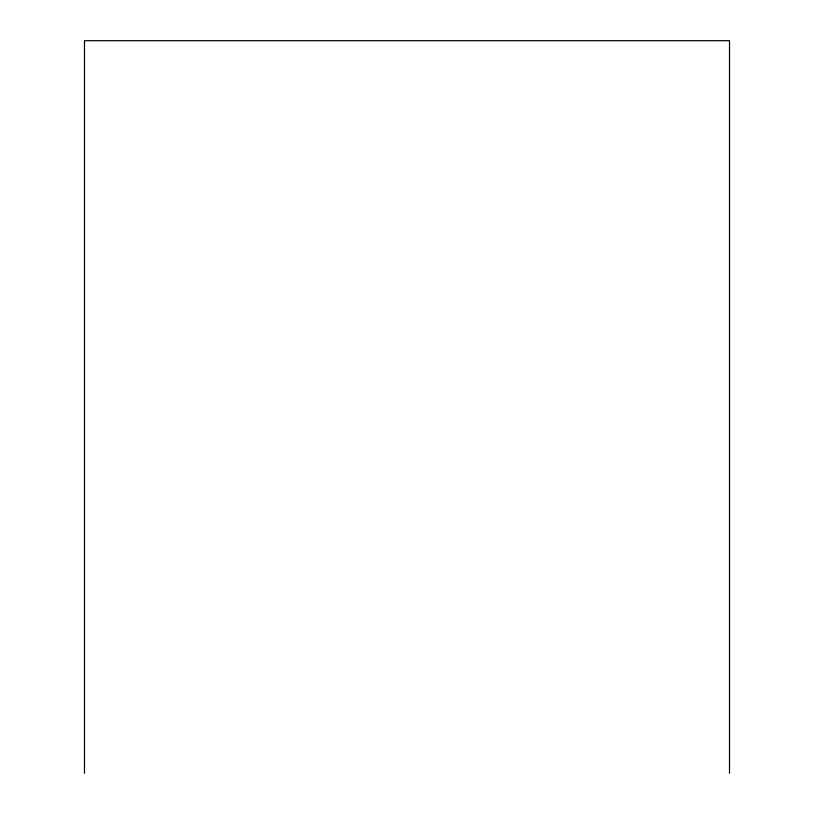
<?xml version="1.0" encoding="UTF-8"?>
<svg xmlns="http://www.w3.org/2000/svg" width="814" height="814" viewBox="0 0 814 814"><rect width="100%" height="100%" fill="white"/><g stroke="black" fill="none" stroke-linecap="round" stroke-linejoin="round"><path stroke-width="1.22" d="M729.517 773.3L729.517 40.7L84.483 40.7L84.483 773.3"/></g></svg>
